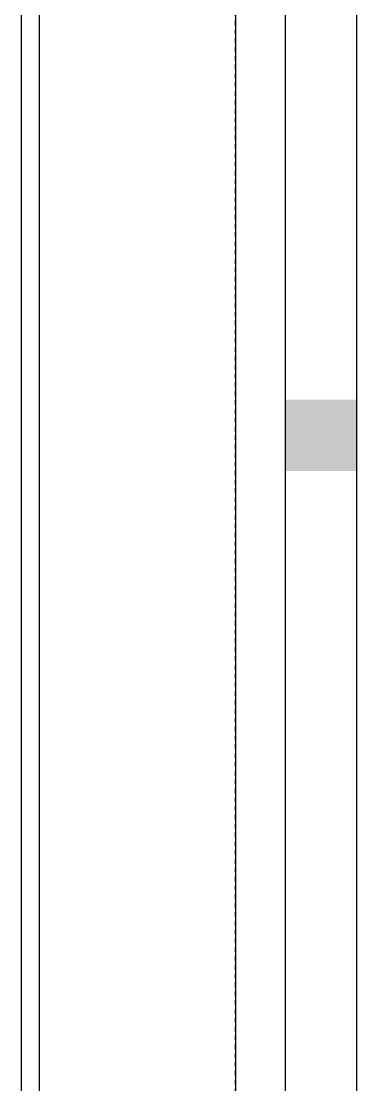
# Model space of a CAD drawing. Header units: millimetres. Extents: x -155 to 94595, y -3153 to 63413.
# Drawn here: x 88115 to 88350, y 40852 to 41597 of the extents above; entities that cross this region are included whole.
import ezdxf

# ---------------------------------------------------------------- set-up
doc = ezdxf.new("R2010")
doc.units = ezdxf.units.MM
doc.linetypes.add('REFERENCIA CAMPECHE$0$63-BASE1-6$0$HIDDEN2', pattern=[0.1875, 0.125, -0.0625])
doc.linetypes.add('TRATTEGGIATA2', pattern=[0.375, 0.25, -0.125])
for name, color, linetype in [('5', 1, 'TRATTEGGIATA2'), ('door', 252, 'Continuous'), ('int', 185, 'Continuous'), ('section', 2, 'Continuous')]:
    doc.layers.add(name, color=color, linetype=linetype)

msp = doc.modelspace()

# ---------------------------------------------------------------- linework, layer by layer
at = {"layer": '5', "linetype": 'REFERENCIA CAMPECHE$0$63-BASE1-6$0$HIDDEN2'}
msp.add_lwpolyline([(88264.86, 36986.99), (88264.86, 42836.989)], dxfattribs=at)
at = {"layer": 'door'}
for points in [[(88299.86, 39776.99), (88299.86, 42836.989)], [(88349.86, 39777.024), (88349.86, 42836.989)]]:
    msp.add_lwpolyline(points, dxfattribs=at)
at = {"layer": 'int'}
for p, q in [((88114.86, 42956.989), (88114.86, 39606.99)), ((88127.56, 39606.99), (88127.56, 42956.989)), ((88127.56, 39606.99), (88127.56, 42956.989)), ((88264.86, 42956.989), (88264.86, 39606.99))]:
    msp.add_line(p, q, dxfattribs=at)
at = {"layer": 'section'}
msp.add_solid([(88299.86, 41281.99), (88299.86, 41331.99), (88349.86, 41281.99), (88349.86, 41331.99)], dxfattribs=at)

doc.saveas('drawing.dxf')
